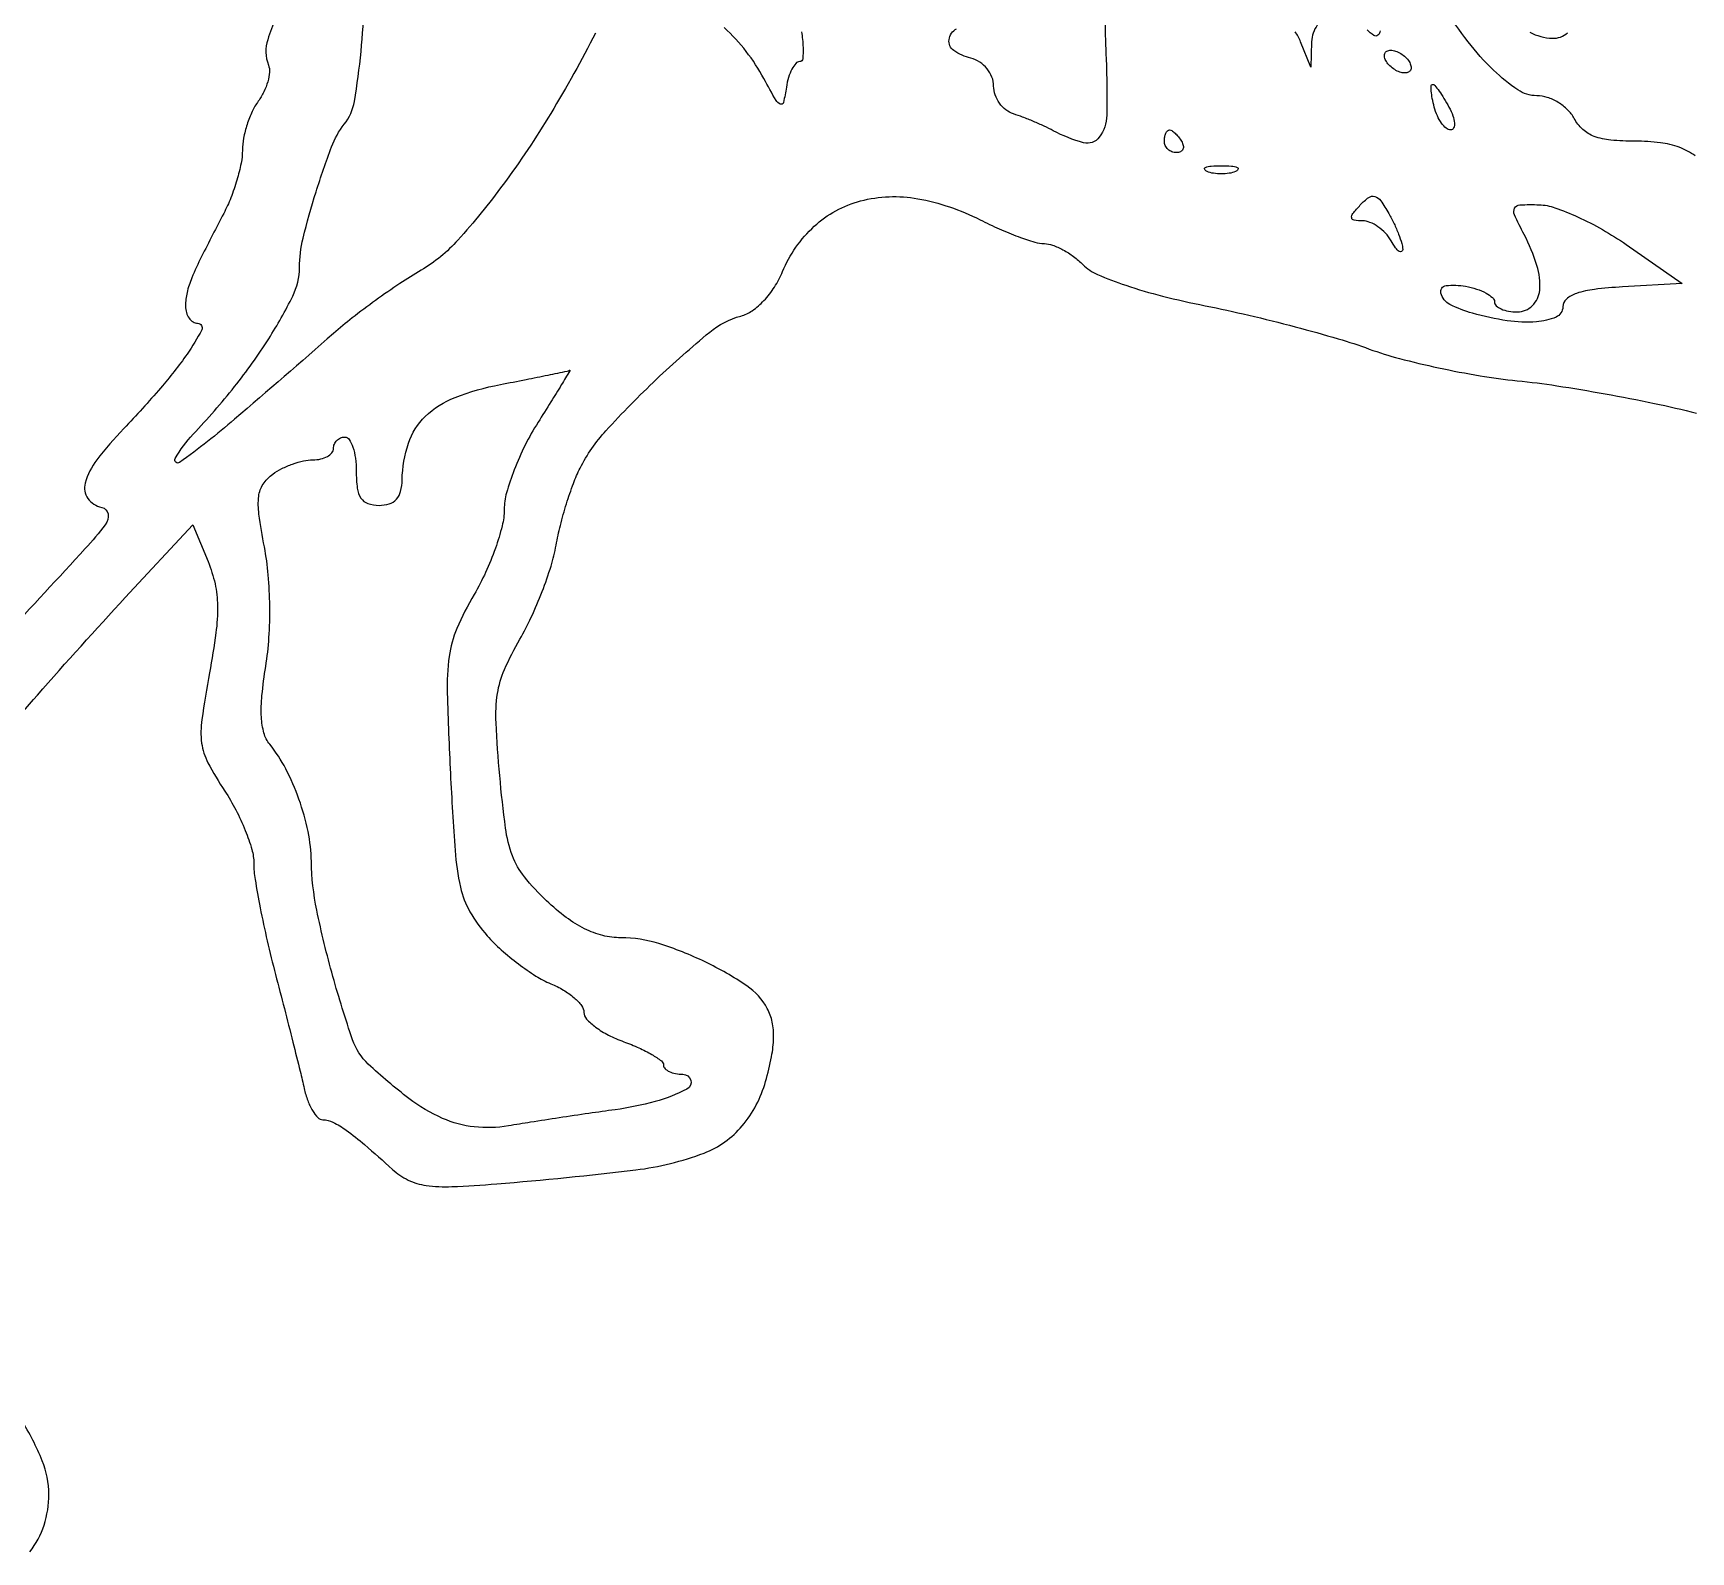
# Model space of a CAD drawing. Extents: x 0 to 525, y 0 to 407.
# Drawn here: x 145.6 to 291.2, y 20 to 153.5 of the extents above; entities that cross this region are included whole.
import ezdxf

# ---------------------------------------------------------------- set-up
doc = ezdxf.new("R2010")
doc.units = 0

msp = doc.modelspace()

# ---------------------------------------------------------------- linework, layer by layer
for points in [[(167.727426, 156.677663, 0.034201), (166.225461, 152.926234, 0.171363), (166.285586, 150.698158, -0.112411), (166.375565, 150.071115, -0.048395), (166.225062, 149.234886, -0.04459), (165.883646, 148.338475, -0.044615), (165.388757, 147.516979, 0.049263), (164.856616, 146.61482, 0.030596), (164.407947, 145.469297, 0.030533), (164.100958, 144.272453, 0.047546), (164, 143.213162, -0.049981), (163.885338, 142.06896, -0.021901), (163.51743, 140.588356, -0.021414), (162.986181, 139.038227, -0.026798), (162.35721, 137.654292, 0.002787), (160.413465, 133.870822, 0.019468), (159.547546, 131.983124, 0.04049), (159.136822, 130.701855, 0.057382), (159, 129.513569, 0.068836), (159.080023, 128.935064, 0.085109), (159.313753, 128.444611, 0.099909), (159.660789, 128.116672, 0.140401), (160.068094, 128, -0.561317), (160.421869, 127.42014, -0.034137), (159.135955, 125.291419, -0.025188), (156.814282, 122.312447, -0.012329), (153.578587, 118.74768, 0.025874), (151.208304, 115.989843, 0.096528), (150.185682, 113.955407, 0.226224), (150.418466, 112.612572, 0.192126), (151.637515, 111.823324, -0.316319), (152.195047, 111.240398, -0.202108), (151.955073, 110.294396, -0.024443), (150.200301, 108.194707, -0.000877), (143.078065, 100.5, 0.019978)], [(195.031543, 153.509869, -0.017832), (191.087274, 146.442208, -0.022403), (186.918325, 140.208752, -0.024186), (182.940105, 135.315724, -0.077356), (179.693377, 132.66115, 0.014602), (177.833672, 131.494725, 0.008895), (175.70368, 130.014962, 0.008912), (173.642709, 128.471517, 0.015573), (172, 127.110866, -0.003751), (163.314243, 119.563257, -0.021113), (158.480125, 115.767282, -0.804906), (158.096904, 116.11161, -0.060182), (159.678623, 118.25, 0.021271), (163.31009, 122.436308, 0.026166), (166.313286, 126.645762, 0.027324), (168.422541, 130.392519, 0.113611), (169.014553, 132.900038, -0.059089), (169.336127, 135.487699, -0.015228), (170.469235, 139.548224, -0.014273), (171.82983, 143.505886, -0.076189), (172.945435, 145.492116, 0.123974), (173.83737, 147.504776, 0.019031), (174.419919, 151.878728, 0.013586), (174.716703, 156.289883, 0.425981)], [(239.777208, 154.550475, 0.005613), (239.87864, 151.25, -0.015206), (239.935965, 146.281729, -0.154826), (239.283635, 144.352651, -0.310096), (237.900827, 143.869542, -0.056332), (235.236431, 144.927002, 0.014122), (234.444565, 145.321426, 0.0088), (233.496014, 145.740796, 0.008828), (232.54539, 146.121616, 0.015807), (231.75, 146.395617, -0.091655), (231.081217, 146.746299, -0.07163), (230.514062, 147.34059, -0.07068), (230.131305, 148.079588, -0.084393), (230, 148.851984, 0.094513), (229.851253, 149.631863, 0.07769), (229.420583, 150.363538, 0.075654), (228.774121, 150.945225, 0.081658), (228, 151.289749, -0.086476), (226.502334, 151.973532, -0.284027), (226.081179, 152.925565, -0.233614), (226.735067, 153.889644, -0.067581)], [(291.635404, 142.709442, 0.068519), (290.237736, 143.467479, 0.061141), (288.571133, 143.8718, 0.028977), (286.36087, 144, -0.022878), (284.209279, 144.098499, -0.066494), (282.760933, 144.428905, -0.094367), (281.750279, 145.041967, -0.086707), (281, 146, 0.076242), (280.426165, 146.764976, 0.0571), (279.593451, 147.412509, 0.057399), (278.64141, 147.851667, 0.079545), (277.714816, 148.000029, -0.150415), (276.05699, 148.510323, -0.041766), (273.918521, 150.242033, -0.037583), (271.676361, 152.739922, -0.029497), (269.628561, 155.75, -0.364548)], [(213.119315, 153.620178, -0.030132), (213.255168, 152.248437, -0.032661), (213.228145, 151.241545, -0.387479), (212.963254, 151, 0.217641), (212.622253, 150.844188, 0.058384), (212.278924, 150.339062, 0.047964), (211.98457, 149.61156, 0.033787), (211.79094, 148.75, -0.016658), (211.537815, 147.410986, -0.456827), (211.257993, 147.26043, -0.174683), (210.879591, 147.585213, -0.00487), (209.818858, 149.5, 0.08224), (206.333389, 153.988618, 0.120993)], [(258.432807, 154.195431, 0.152422), (257.936614, 152.75), (257.873227, 150.5), (256.968838, 152.75, 0.067256), (256.474863, 153.619796, 0.06345)], [(263.956017, 153.705795, -0.201593), (263.75, 153.308333, -0.338229), (263.404066, 153.293644, -0.043912), (262.8, 153.8, 0.100268)], [(277.097111, 153.577044, 0.109446), (279.077784, 153.050416, 0.191476), (280.422388, 153.520803, 0.22169)], [(140.633053, 88.767881, -0.017237), (145.998407, 95.333382, -0.007045), (153.713691, 103.890596), (159.640886, 110.281192), (160.977429, 107.05449, -0.043705), (161.592121, 105.104346, -0.051185), (161.81598, 103.178346, -0.03717), (161.671032, 100.800222, -0.011759), (161.108631, 97.28616, 0.009947), (160.434315, 93.168473, 0.06784), (160.420033, 91.114956, 0.090111), (160.970928, 89.384782, 0.024158), (162.451644, 86.893706, -0.026508), (163.427034, 85.235072, -0.024395), (164.25142, 83.436665, -0.025178), (164.826679, 81.760976, -0.070201), (165, 80.532598, 0.040345), (165.113759, 79.125074, 0.007935), (165.561059, 76.626746, 0.008368), (166.178801, 73.72518, 0.007678), (166.909989, 70.761158, -0.001317), (167.685886, 67.779542, -0.00136), (168.437832, 64.825153, -0.001312), (169.075674, 62.261855, -0.005825), (169.429041, 60.75, 0.033396), (169.737207, 59.697081, 0.046072), (170.159743, 58.807812, 0.054736), (170.625822, 58.188328, 0.206987), (171.061258, 58, -0.116955), (171.956249, 57.78775, -0.038291), (173.125136, 57.083506, -0.023888), (174.732075, 55.819373, -0.006305), (177.175721, 53.645954, 0.072752), (178.565555, 52.706708, 0.07798), (180.133896, 52.232876, 0.045325), (182.391866, 52.126288, 0.009448), (186.354046, 52.373504, 0.009497), (198.55307, 53.599984, 0.061267), (204.552817, 55.078254, 0.128264), (207.910762, 57.470928, 0.106292), (209.962684, 61.366719, 0.019051), (210.48419, 63.545895, 0.043321), (210.670238, 65.227167, 0.056993), (210.54656, 66.593974, 0.071947), (210.114357, 67.786321, 0.122791), (208.308343, 69.781178, 0.035152), (204.661855, 71.870999, 0.036114), (200.59571, 73.485358, 0.076585), (197.255478, 74, -0.061847), (195.654778, 74.198758, -0.053657), (194.067709, 74.785805, -0.046235), (192.441498, 75.791595, -0.028337), (190.720398, 77.25, -0.033095), (188.771165, 79.363415, -0.080436), (187.723442, 81.200466, -0.056827), (187.116137, 83.637141, -0.010454), (186.607435, 88.25067, -0.009677), (186.284911, 92.87978, -0.049332), (186.40957, 95.454677, -0.06725), (187.022515, 97.576215, -0.027632), (188.383749, 100.25067, 0.023486), (189.380467, 102.169449, 0.016171), (190.334275, 104.426759, 0.016337), (191.112261, 106.663178, 0.031732), (191.559159, 108.5, -0.018482), (191.932786, 110.234401, -0.013303), (192.472068, 112.14031, -0.013466), (193.083018, 113.928179, -0.028123), (193.672528, 115.275525, -0.067768), (195.938664, 118.559665, -0.018379), (200.371815, 123.076195, -0.016139), (205.052676, 127.228953, -0.109606), (207.78561, 128.634667, 0.090082), (208.792781, 129.104413, 0.050239), (209.816571, 129.995997, 0.046075), (210.740597, 131.182096, 0.04352), (211.452084, 132.539564, -0.107651), (214.23816, 136.523663, -0.122877), (218.308784, 138.755584, -0.10965), (223.329727, 138.94939, -0.073104), (228.803984, 137.1, 0.013738), (230.492853, 136.296084, 0.015325), (232.163476, 135.616875, 0.014762), (233.615015, 135.1262, 0.07425), (234.460162, 135, -0.088537), (235.180365, 134.871463, -0.036308), (236.087778, 134.459895, -0.034482), (237.021441, 133.864951, -0.037299), (237.838656, 133.161344, 0.094968), (239.113555, 132.29655, 0.020478), (241.615207, 131.338575, 0.019245), (244.827634, 130.392959, 0.012643), (248.588656, 129.542014, -0.008479), (252.403338, 128.712255, -0.006715), (256.497918, 127.690396, -0.006796), (260.271839, 126.639471, -0.016788), (263, 125.739157, 0.023818), (265.640131, 124.90885, 0.011508), (269.0875, 124.086897, 0.011383), (272.726627, 123.393515, 0.016038), (276, 122.954104, -0.012626), (279.464706, 122.513047, -0.006762), (283.71947, 121.802842, -0.006728), (288.044046, 120.960479, -0.01045), (291.747132, 120.106178, 0.006666)], [(145.332561, 20.032087, 0.087312), (146.571949, 22.372553, 0.078366), (147, 25.086891, 0.097575), (146.422191, 28.019539, 0.040816), (144.58786, 31.624812, 0.040843)]]:
    msp.add_lwpolyline(points, format="xyb")
for points in [[(266.5, 151, -0.076764), (266.661825, 150.617617, -0.154201), (266.642737, 150.29375, -0.186277), (266.449529, 150.079239, -0.117858), (266.118034, 150, -0.085235), (265.689814, 150.073533, -0.053414), (265.230237, 150.29375, -0.051777), (264.810561, 150.617474, -0.064269), (264.5, 151, -0.076764), (264.338175, 151.382383, -0.154201), (264.357263, 151.70625, -0.186277), (264.550471, 151.920761, -0.117858), (264.881966, 152, -0.085235), (265.310186, 151.926467, -0.053414), (265.769763, 151.70625, -0.051777), (266.189439, 151.382526, -0.064269)], [(270, 147, -0.034047), (270.346867, 146.230163, -0.069989), (270.487958, 145.585654, -0.128234), (270.4119, 145.166048, -0.292), (270.151815, 145, -0.176888), (269.762119, 145.142319, -0.061565), (269.349453, 145.5875, -0.051816), (268.978101, 146.234579, -0.040443), (268.710251, 147, -0.016375), (268.536286, 147.767025, -0.028638), (268.449913, 148.4125, -0.030208), (268.442587, 148.889254, -0.401085), (268.558436, 149, -0.224557), (268.754149, 148.907435, -0.015673), (269.135014, 148.4125, -0.019817), (269.56294, 147.76629, -0.013472)], [(246.5, 144, -0.082592), (246.656512, 143.6179, -0.161196), (246.6254, 143.29375, -0.182303), (246.413961, 143.078288, -0.108972), (246.059017, 143, -0.093332), (245.654762, 143.076123, -0.09642), (245.311086, 143.29375, -0.099167), (245.081062, 143.618444, -0.105053), (245, 144, -0.042167), (245.032345, 144.382849, -0.061769), (245.129539, 144.70625, -0.081139), (245.272352, 144.92554, -0.210953), (245.440983, 145, -0.151918), (245.65171, 144.934461, -0.038439), (245.933975, 144.70625, -0.035638), (246.231006, 144.382774, -0.029505)], [(251.25, 141.337719, -0.057986), (250.679992, 141.181385, -0.037979), (250, 141.12966, -0.037979), (249.320008, 141.181385, -0.057986), (248.75, 141.337719, -0.174857), (248.540618, 141.525001, -0.447206), (248.601562, 141.693942, -0.078554), (249.10856, 141.810911, -0.017491), (250, 141.842105, -0.017491), (250.89144, 141.810911, -0.078554), (251.398438, 141.693942, -0.447206), (251.459382, 141.525001, -0.174857)], [(265.934156, 134.5, -0.246566), (265.833068, 134.305098, -0.321863), (265.638292, 134.307812, -0.079436), (265.313171, 134.639411, -0.0224), (264.919901, 135.25, 0.057359), (264.419446, 135.919358, 0.051336), (263.762424, 136.485938, 0.054459), (263.055872, 136.872135, 0.098167), (262.410883, 137, -0.036049), (261.668575, 137.053589, -0.33259), (261.454368, 137.268182, -0.207377), (261.554579, 137.63509, -0.017383), (262.210573, 138.39777, -0.048398), (262.949054, 139.057287, -0.235007), (263.486367, 139.149862, -0.169005), (264.003375, 138.776169, -0.02386), (264.714565, 137.64777, -0.017776), (265.179842, 136.752128, -0.018485), (265.573827, 135.837157, -0.018525), (265.854882, 135.023508, -0.072758)], [(285.578381, 134.916118), (290.5, 131.5), (285.25, 131.19774, 0.014867), (282.77753, 130.981491, 0.05124), (281.20878, 130.631741, 0.095515), (280.316215, 130.129891, 0.220508), (280, 129.44774, -0.299618), (279.405888, 128.545293, -0.083825), (277.681667, 128.124969, -0.055344), (275.125638, 128.223995, -0.030809), (272.074139, 128.877263, -0.051289), (270.081171, 129.661717, -0.213255), (269.294877, 130.647884, -0.452646), (269.744112, 131.308472, -0.07825), (271.460365, 131.252328, -0.031625), (272.432885, 131.001814, -0.044788), (273.253982, 130.649951, -0.05326), (273.828078, 130.256524, -0.219315), (274, 129.883423, 0.21069), (274.14896, 129.54561, 0.081239), (274.5875, 129.259505, 0.06185), (275.234305, 129.0648, 0.042239), (276, 129, 0.198079), (277.333213, 129.549731, 0.176834), (277.972314, 130.912365, 0.099792), (277.73202, 133.079746, 0.042016), (276.603399, 135.79966, -0.011867), (275.75647, 137.537045, -0.228779), (275.768131, 138.120806, -0.273134), (276.226191, 138.412953, -0.016316), (277.931779, 138.416118, -0.077087), (279.306814, 138.159303, -0.02269), (281.302024, 137.353391, -0.022198), (283.494101, 136.229823, -0.022185)], [(189.977976, 119.304219, 0.025255), (188.838135, 117.288627, 0.023375), (187.87478, 115.116455, 0.024073), (187.201647, 113.102466, 0.068713), (187, 111.642077, -0.061956), (186.819711, 110.192694, -0.023047), (186.224397, 108.223617, -0.022419), (185.370319, 106.112964, -0.025193), (184.359648, 104.170295, 0.030317), (182.837525, 101.169897, 0.069396), (182.161845, 98.731246, 0.040265), (181.99561, 95.489458, 0.00499), (182.273058, 88.420962, 0.005279), (182.677423, 81.663375, 0.038184), (183.153115, 78.44308, 0.073575), (183.991452, 76.280844, 0.052815), (185.504071, 74.172292, 0.028584), (186.741787, 72.933531, 0.020725), (188.249498, 71.696188, 0.021044), (189.784228, 70.637875, 0.042254), (191.090661, 69.962447, -0.035935), (192.204152, 69.404462, -0.04434), (193.145382, 68.725381, -0.050426), (193.799906, 68.031762, -0.165394), (194, 67.443408, 0.18976), (194.232601, 66.852593, 0.046417), (195.028125, 66.143654, 0.041016), (196.160029, 65.444755, 0.031058), (197.5, 64.86384, -0.018895), (198.840856, 64.320867, -0.027614), (199.971875, 63.735259, -0.026408), (200.808181, 63.180403, -0.237366), (201, 62.799112, 0.20081), (201.127788, 62.493761, 0.084874), (201.499375, 62.234739, 0.064927), (202.049273, 62.058747, 0.045048), (202.7, 62, -0.336025), (203.389509, 61.477634, -0.354415), (203.056588, 60.705517, -0.053828), (200.249362, 59.600697, -0.032759), (196.753028, 58.885042, 0.002013), (194.440174, 58.558094, 0.001397), (191.828852, 58.17077, 0.001409), (189.323462, 57.784777, 0.002905), (187.36647, 57.465967, -0.069082), (184.371537, 57.378029, -0.0769), (181.581063, 58.126603, -0.059624), (178.624694, 59.877488, -0.024404), (175.057954, 62.897605, -0.123342), (173.681366, 65.026709, -0.013682), (171.949885, 70.601539, -0.017623), (170.53217, 76.431758, -0.046358), (170.057646, 80.702947, 0.046753), (169.763021, 83.335958, 0.034068), (168.968484, 86.173902, 0.034281), (167.805793, 88.851762, 0.050272), (166.402564, 91, -0.104082), (165.893499, 91.99805, -0.053301), (165.671735, 93.392208, -0.037664), (165.717129, 95.279448, -0.014995), (166.051292, 97.848863, 0.024015), (166.333625, 100.375179, 0.018608), (166.40577, 103.142781, 0.018701), (166.272373, 105.888307, 0.025374), (165.934227, 108.346821, -0.011616), (165.456436, 111.23063, -0.063936), (165.435583, 112.803314, -0.117922), (165.818607, 113.855222, -0.089101), (166.66999, 114.747958, -0.042389), (167.457938, 115.227423, -0.030079), (168.410636, 115.632213, -0.030529), (169.374438, 115.909982, -0.054945), (170.19113, 116, 0.053321), (170.883168, 116.074011, 0.073113), (171.468644, 116.29375, 0.092916), (171.861745, 116.618398, 0.175567), (172, 117, -0.099038), (172.076342, 117.381638, -0.097945), (172.29375, 117.70625, -0.097945), (172.618362, 117.923658, -0.099038), (173, 118, -0.254951), (173.384262, 117.790443, -0.06271), (173.70625, 117.11875, -0.048861), (173.927234, 116.149251, -0.031626), (174, 115, 0.030703), (174.092253, 113.499083, 0.116834), (174.416667, 112.625, 0.166173), (175.024683, 112.159458, 0.081208), (176, 112, 0.074778), (176.904662, 112.136058, 0.135029), (177.532277, 112.535679, 0.123458), (177.902153, 113.229631, 0.057131), (178.035435, 114.25, -0.077045), (178.584034, 117.454862, -0.119939), (180.070434, 119.814901, -0.101298), (182.685875, 121.484291, -0.044053), (186.668877, 122.621592, 0.001304), (188.920446, 123.060912, 0.002043), (190.854075, 123.451652, 0.000527), (192.540661, 123.801503, 0.076834), (192.727976, 123.871785, -0.768265), (192.763958, 123.834894, -0.001175), (192.014203, 122.582951, -0.003718), (191.104089, 121.096439, -0.00209)]]:
    msp.add_lwpolyline(points, format="xyb", close=True)

doc.saveas('drawing.dxf')
